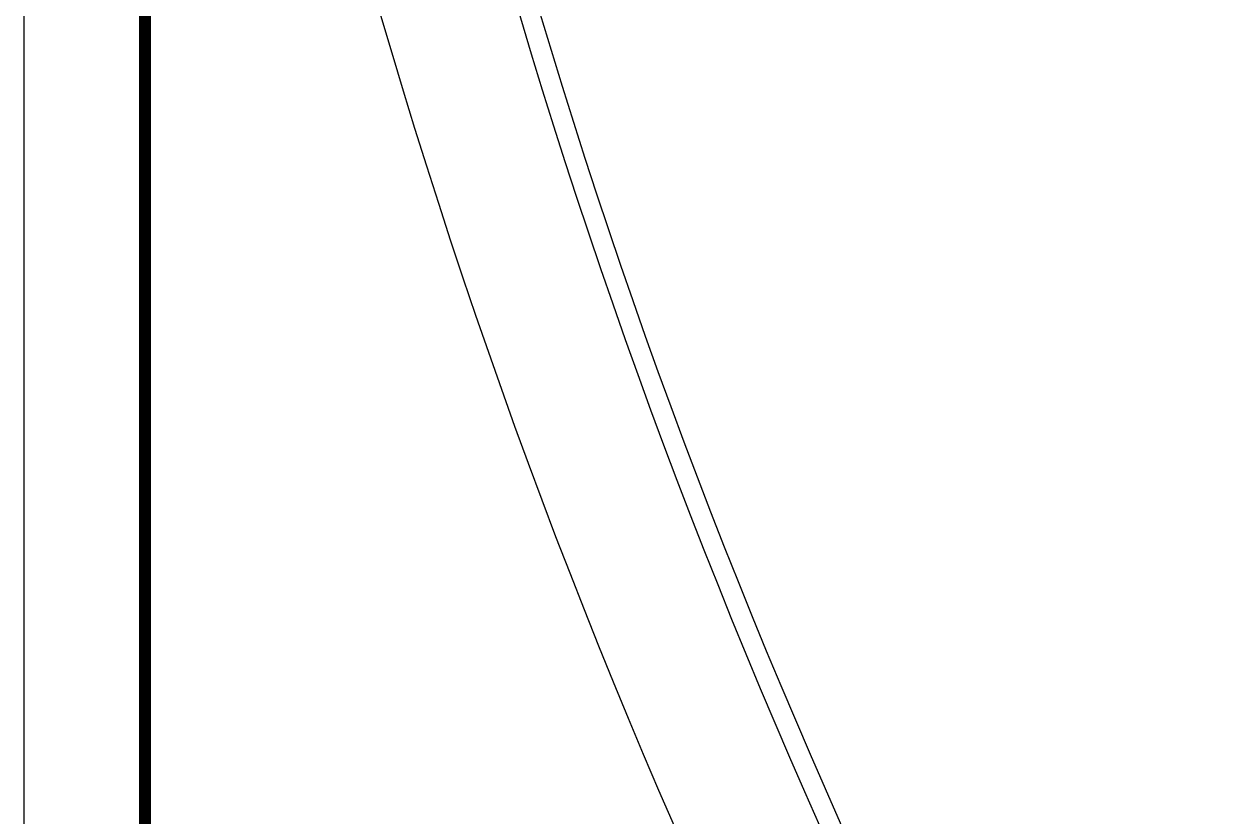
# Model space of a CAD drawing. Header units: millimetres. Extents: x 4156 to 4603, y 996 to 1078.
# Drawn here: x 4156.08 to 4165.91, y 1024.56 to 1031.1 of the extents above; entities that cross this region are included whole.
import ezdxf

# ---------------------------------------------------------------- set-up
doc = ezdxf.new("R2010")
doc.units = ezdxf.units.MM
doc.header["$LTSCALE"] = 20
doc.layers.add('-HIDRO', color=8, linetype='Continuous')
doc.layers.add('P2', color=1, linetype='Continuous')

msp = doc.modelspace()

# ---------------------------------------------------------------- linework, layer by layer
at = {"layer": '-HIDRO'}
msp.add_lwpolyline([(4160.9199, 1072.3448, 0.099318), (4158.6701, 1032.4224, 0.188246), (4182.4565, 999.9142)], format="xyb", dxfattribs=at)
at = {"layer": '-HIDRO', "linetype": 'Continuous'}
for points in [[(4162.0568, 1072.3448, 0.099873), (4159.7499, 1032.6422, 0.183533), (4182.2717, 1001.3453)], [(4162.1821, 1072.18, 0.099477), (4159.9119, 1032.6751, 0.184298), (4182.5164, 1001.3782)]]:
    msp.add_lwpolyline(points, format="xyb", dxfattribs=at)
at = {"layer": 'P2'}
msp.add_lwpolyline([(4215.4757, 996.2165), (4215.4757, 1077.8165), (4156.0757, 1077.8165), (4156.0757, 996.2165)], close=True, dxfattribs=at)
at = {"layer": 'P2', "const_width": 0.1}
msp.add_lwpolyline([(4214.4757, 997.2165), (4214.4757, 1076.8165), (4157.0757, 1076.8165), (4157.0757, 997.2165)], close=True, dxfattribs=at)

doc.saveas('drawing.dxf')
